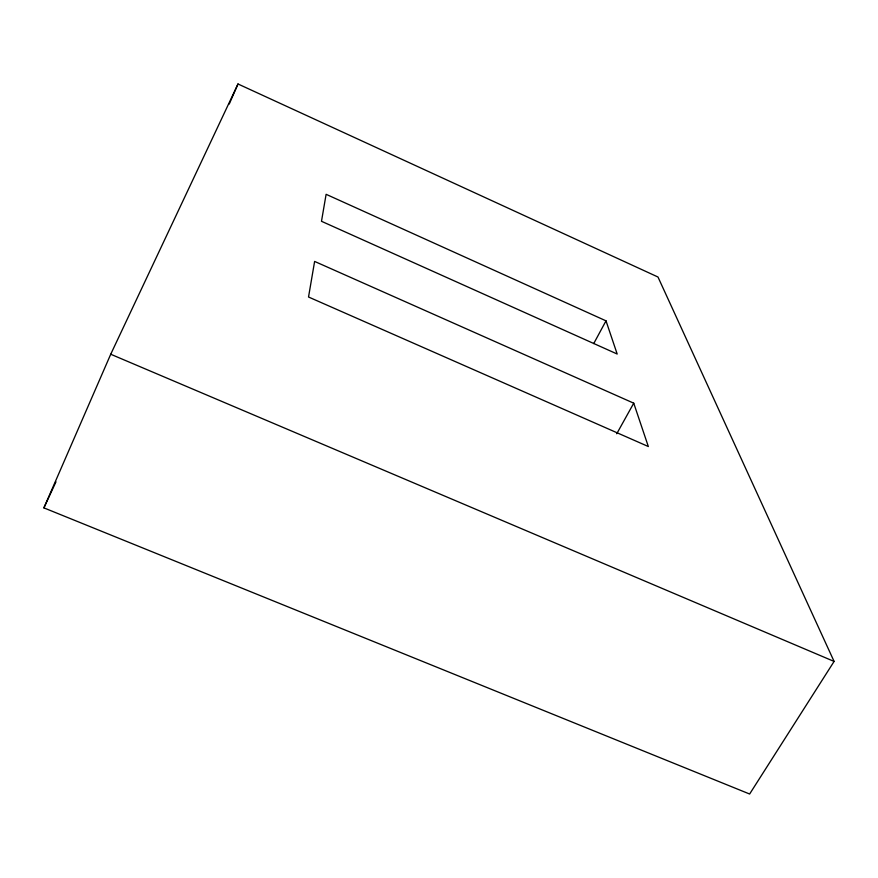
<?xml version="1.0" encoding="UTF-8"?>
<svg xmlns="http://www.w3.org/2000/svg" width="878" height="878" viewBox="0 0 878 878"><rect width="100%" height="100%" fill="white"/><g stroke="black" fill="none" stroke-linecap="round" stroke-linejoin="round"><path stroke-width="1.32" d="M43.9 507.879L110.727 354.24L238.004 83.981L657.984 277.02L834.1 661.43L749.636 794.019L43.9 507.879L55.983 481.835M229.246 104.032L238.004 83.981M593.726 343.583L606.007 320.843L326.111 194.312L321.491 221.289L617.179 354.021L606.007 320.843M616.74 433.754L633.74 403.178L314.62 261.424L308.529 297.005L648.337 446.529L633.74 403.178M110.727 354.24L834.1 661.43"/></g></svg>
